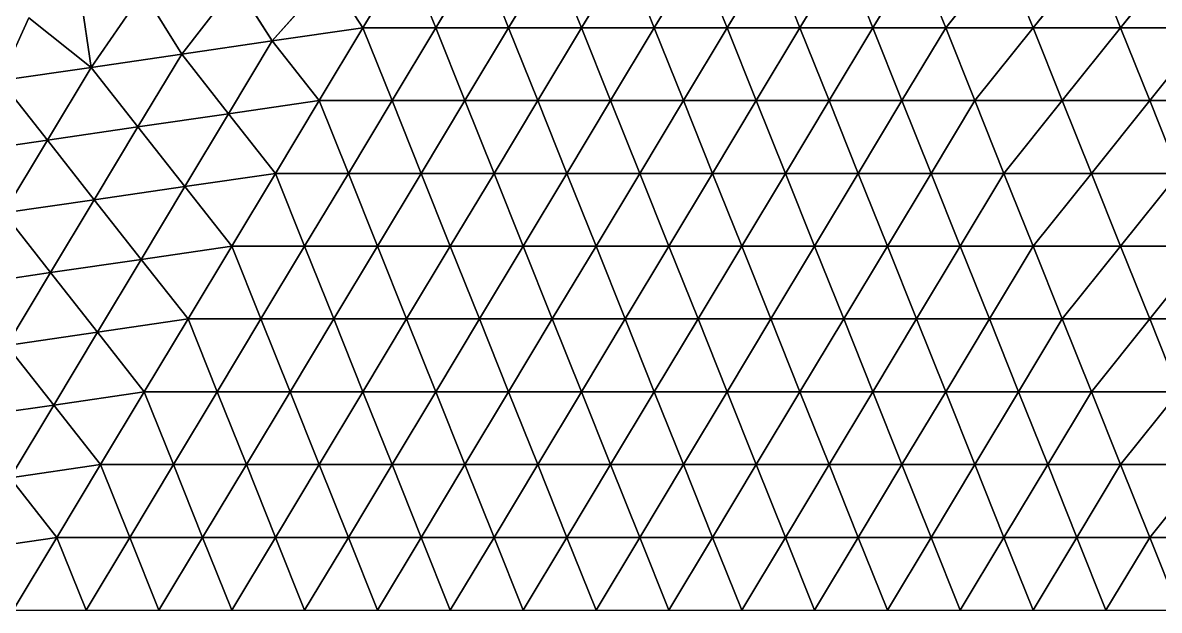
# Model space of a CAD drawing. Extents: x 100 to 350, y 100 to 150.
# Drawn here: x 175.2 to 199.58, y 100 to 112.61 of the extents above; entities that cross this region are included whole.
import ezdxf

# ---------------------------------------------------------------- set-up
doc = ezdxf.new("R2010")
doc.units = 0

msp = doc.modelspace()

# ---------------------------------------------------------------- linework, layer by layer
at = {"color": 1}
for p, q in [((182.5, 112.5), (183.438, 114.062)), ((183.438, 114.062), (182.5, 112.5)), ((183.438, 114.062), (184.062, 112.5)), ((184.062, 112.5), (183.438, 114.062)), ((185, 114.062), (184.062, 112.5)), ((184.062, 112.5), (185, 114.062)), ((185, 114.062), (185.625, 112.5)), ((185.625, 112.5), (185, 114.062)), ((185.625, 112.5), (186.562, 114.062)), ((186.562, 114.062), (185.625, 112.5)), ((187.188, 112.5), (186.562, 114.062)), ((186.562, 114.062), (187.188, 112.5)), ((187.188, 112.5), (188.125, 114.062)), ((188.125, 114.062), (187.188, 112.5)), ((188.125, 114.062), (188.75, 112.5)), ((188.75, 112.5), (188.125, 114.062)), ((189.688, 114.062), (188.75, 112.5)), ((188.75, 112.5), (189.688, 114.062)), ((190.312, 112.5), (189.688, 114.062)), ((189.688, 114.062), (190.312, 112.5)), ((190.312, 112.5), (191.25, 114.062)), ((191.25, 114.062), (190.312, 112.5)), ((191.875, 112.5), (191.25, 114.062)), ((191.25, 114.062), (191.875, 112.5)), ((192.812, 114.062), (191.875, 112.5)), ((191.875, 112.5), (192.812, 114.062)), ((193.438, 112.5), (192.812, 114.062)), ((192.812, 114.062), (193.438, 112.5)), ((193.438, 112.5), (194.375, 114.062)), ((194.375, 114.062), (193.438, 112.5)), ((196.25, 114.062), (195, 112.5)), ((195, 112.5), (196.25, 114.062)), ((196.875, 112.5), (196.25, 114.062)), ((196.25, 114.062), (196.875, 112.5)), ((198.125, 114.062), (196.875, 112.5)), ((196.875, 112.5), (198.125, 114.062)), ((198.75, 112.5), (198.125, 114.062)), ((198.125, 114.062), (198.75, 112.5)), ((198.75, 112.5), (200, 114.062)), ((200, 114.062), (198.75, 112.5)), ((181.78, 113.601), (180.557, 112.216)), ((180.557, 112.216), (181.78, 113.601)), ((182.5, 112.5), (181.78, 113.601)), ((181.78, 113.601), (182.5, 112.5)), ((178.614, 111.933), (179.782, 113.433)), ((179.782, 113.433), (178.614, 111.933)), ((179.782, 113.433), (180.557, 112.216)), ((180.557, 112.216), (179.782, 113.433)), ((176.432, 113.276), (176.671, 111.649)), ((176.671, 111.649), (176.432, 113.276)), ((177.785, 113.264), (176.671, 111.649)), ((176.671, 111.649), (177.785, 113.264)), ((178.614, 111.933), (177.785, 113.264)), ((177.785, 113.264), (178.614, 111.933)), ((175.332, 112.713), (174.728, 111.365)), ((174.728, 111.365), (175.332, 112.713)), ((176.671, 111.649), (175.332, 112.713)), ((175.332, 112.713), (176.671, 111.649)), ((180.557, 112.216), (182.5, 112.5)), ((182.5, 112.5), (180.557, 112.216)), ((181.562, 110.938), (182.5, 112.5)), ((182.5, 112.5), (181.562, 110.938)), ((184.062, 112.5), (182.5, 112.5)), ((182.5, 112.5), (183.125, 110.938)), ((182.5, 112.5), (184.062, 112.5)), ((183.125, 110.938), (182.5, 112.5)), ((184.062, 112.5), (183.125, 110.938)), ((183.125, 110.938), (184.062, 112.5)), ((184.062, 112.5), (184.688, 110.938)), ((185.625, 112.5), (184.062, 112.5)), ((184.688, 110.938), (184.062, 112.5)), ((184.062, 112.5), (185.625, 112.5)), ((184.688, 110.938), (185.625, 112.5)), ((185.625, 112.5), (184.688, 110.938)), ((185.625, 112.5), (187.188, 112.5)), ((187.188, 112.5), (185.625, 112.5)), ((185.625, 112.5), (186.25, 110.938)), ((186.25, 110.938), (185.625, 112.5)), ((187.188, 112.5), (186.25, 110.938)), ((186.25, 110.938), (187.188, 112.5)), ((187.812, 110.938), (187.188, 112.5)), ((187.188, 112.5), (188.75, 112.5)), ((187.188, 112.5), (187.812, 110.938)), ((188.75, 112.5), (187.188, 112.5)), ((188.75, 112.5), (187.812, 110.938)), ((187.812, 110.938), (188.75, 112.5)), ((188.75, 112.5), (190.312, 112.5)), ((189.375, 110.938), (188.75, 112.5)), ((190.312, 112.5), (188.75, 112.5)), ((188.75, 112.5), (189.375, 110.938)), ((189.375, 110.938), (190.312, 112.5)), ((190.312, 112.5), (189.375, 110.938)), ((190.312, 112.5), (191.875, 112.5)), ((190.312, 112.5), (190.938, 110.938)), ((191.875, 112.5), (190.312, 112.5)), ((190.938, 110.938), (190.312, 112.5)), ((190.938, 110.938), (191.875, 112.5)), ((191.875, 112.5), (190.938, 110.938)), ((191.875, 112.5), (193.438, 112.5)), ((193.438, 112.5), (191.875, 112.5)), ((191.875, 112.5), (192.5, 110.938)), ((192.5, 110.938), (191.875, 112.5)), ((192.5, 110.938), (193.438, 112.5)), ((193.438, 112.5), (192.5, 110.938)), ((194.062, 110.938), (193.438, 112.5)), ((193.438, 112.5), (195, 112.5)), ((193.438, 112.5), (194.062, 110.938)), ((195, 112.5), (193.438, 112.5)), ((195, 112.5), (194.062, 110.938)), ((194.062, 110.938), (195, 112.5)), ((195, 112.5), (196.875, 112.5)), ((196.875, 112.5), (195, 112.5)), ((195.625, 110.938), (196.875, 112.5)), ((196.875, 112.5), (195.625, 110.938)), ((196.875, 112.5), (198.75, 112.5)), ((196.875, 112.5), (197.5, 110.938)), ((198.75, 112.5), (196.875, 112.5)), ((197.5, 110.938), (196.875, 112.5)), ((197.5, 110.938), (198.75, 112.5)), ((198.75, 112.5), (197.5, 110.938)), ((200.625, 112.5), (198.75, 112.5)), ((198.75, 112.5), (199.375, 110.938)), ((198.75, 112.5), (200.625, 112.5)), ((199.375, 110.938), (198.75, 112.5)), ((199.375, 110.938), (200.625, 112.5)), ((200.625, 112.5), (199.375, 110.938)), ((180.557, 112.216), (178.614, 111.933)), ((178.614, 111.933), (180.557, 112.216)), ((179.619, 110.654), (180.557, 112.216)), ((180.557, 112.216), (179.619, 110.654)), ((180.557, 112.216), (181.562, 110.938)), ((181.562, 110.938), (180.557, 112.216)), ((176.671, 111.649), (178.614, 111.933)), ((178.614, 111.933), (176.671, 111.649)), ((178.614, 111.933), (177.676, 110.37)), ((177.676, 110.37), (178.614, 111.933)), ((178.614, 111.933), (179.619, 110.654)), ((179.619, 110.654), (178.614, 111.933)), ((174.728, 111.365), (176.671, 111.649)), ((176.671, 111.649), (174.728, 111.365)), ((175.733, 110.086), (176.671, 111.649)), ((176.671, 111.649), (175.733, 110.086)), ((177.676, 110.37), (176.671, 111.649)), ((176.671, 111.649), (177.676, 110.37)), ((174.728, 111.365), (175.733, 110.086)), ((175.733, 110.086), (174.728, 111.365)), ((179.619, 110.654), (181.562, 110.938)), ((181.562, 110.938), (179.619, 110.654)), ((181.562, 110.938), (180.625, 109.375)), ((180.625, 109.375), (181.562, 110.938)), ((182.188, 109.375), (181.562, 110.938)), ((183.125, 110.938), (181.562, 110.938)), ((181.562, 110.938), (182.188, 109.375)), ((181.562, 110.938), (183.125, 110.938)), ((182.188, 109.375), (183.125, 110.938)), ((183.125, 110.938), (182.188, 109.375)), ((183.125, 110.938), (183.75, 109.375)), ((184.688, 110.938), (183.125, 110.938)), ((183.125, 110.938), (184.688, 110.938)), ((183.75, 109.375), (183.125, 110.938)), ((183.75, 109.375), (184.688, 110.938)), ((184.688, 110.938), (183.75, 109.375)), ((185.312, 109.375), (184.688, 110.938)), ((186.25, 110.938), (184.688, 110.938)), ((184.688, 110.938), (185.312, 109.375)), ((184.688, 110.938), (186.25, 110.938)), ((185.312, 109.375), (186.25, 110.938)), ((186.25, 110.938), (185.312, 109.375)), ((186.25, 110.938), (186.875, 109.375)), ((187.812, 110.938), (186.25, 110.938)), ((186.25, 110.938), (187.812, 110.938)), ((186.875, 109.375), (186.25, 110.938)), ((186.875, 109.375), (187.812, 110.938)), ((187.812, 110.938), (186.875, 109.375)), ((187.812, 110.938), (189.375, 110.938)), ((189.375, 110.938), (187.812, 110.938)), ((187.812, 110.938), (188.438, 109.375)), ((188.438, 109.375), (187.812, 110.938)), ((189.375, 110.938), (188.438, 109.375)), ((188.438, 109.375), (189.375, 110.938)), ((190, 109.375), (189.375, 110.938)), ((189.375, 110.938), (190.938, 110.938)), ((189.375, 110.938), (190, 109.375)), ((190.938, 110.938), (189.375, 110.938)), ((190.938, 110.938), (190, 109.375)), ((190, 109.375), (190.938, 110.938)), ((191.562, 109.375), (190.938, 110.938)), ((192.5, 110.938), (190.938, 110.938)), ((190.938, 110.938), (191.562, 109.375)), ((190.938, 110.938), (192.5, 110.938)), ((192.5, 110.938), (191.562, 109.375)), ((191.562, 109.375), (192.5, 110.938)), ((192.5, 110.938), (193.125, 109.375)), ((194.062, 110.938), (192.5, 110.938)), ((192.5, 110.938), (194.062, 110.938)), ((193.125, 109.375), (192.5, 110.938)), ((193.125, 109.375), (194.062, 110.938)), ((194.062, 110.938), (193.125, 109.375)), ((195.625, 110.938), (194.062, 110.938)), ((194.062, 110.938), (194.688, 109.375)), ((194.688, 109.375), (194.062, 110.938)), ((194.062, 110.938), (195.625, 110.938)), ((194.688, 109.375), (195.625, 110.938)), ((195.625, 110.938), (194.688, 109.375)), ((197.5, 110.938), (195.625, 110.938)), ((195.625, 110.938), (197.5, 110.938)), ((197.5, 110.938), (196.25, 109.375)), ((196.25, 109.375), (197.5, 110.938)), ((199.375, 110.938), (197.5, 110.938)), ((197.5, 110.938), (198.125, 109.375)), ((198.125, 109.375), (197.5, 110.938)), ((197.5, 110.938), (199.375, 110.938)), ((199.375, 110.938), (198.125, 109.375)), ((198.125, 109.375), (199.375, 110.938)), ((200, 109.375), (199.375, 110.938)), ((199.375, 110.938), (200, 109.375)), ((201.25, 110.938), (199.375, 110.938)), ((199.375, 110.938), (201.25, 110.938)), ((179.619, 110.654), (177.676, 110.37)), ((177.676, 110.37), (179.619, 110.654)), ((178.682, 109.091), (179.619, 110.654)), ((179.619, 110.654), (178.682, 109.091)), ((179.619, 110.654), (180.625, 109.375)), ((180.625, 109.375), (179.619, 110.654)), ((177.676, 110.37), (175.733, 110.086)), ((175.733, 110.086), (177.676, 110.37)), ((177.676, 110.37), (176.739, 108.808)), ((176.739, 108.808), (177.676, 110.37)), ((178.682, 109.091), (177.676, 110.37)), ((177.676, 110.37), (178.682, 109.091)), ((175.733, 110.086), (173.79, 109.803)), ((173.79, 109.803), (175.733, 110.086)), ((174.796, 108.524), (175.733, 110.086)), ((175.733, 110.086), (174.796, 108.524)), ((175.733, 110.086), (176.739, 108.808)), ((176.739, 108.808), (175.733, 110.086)), ((180.625, 109.375), (178.682, 109.091)), ((178.682, 109.091), (180.625, 109.375)), ((179.688, 107.812), (180.625, 109.375)), ((180.625, 109.375), (179.688, 107.812)), ((180.625, 109.375), (182.188, 109.375)), ((182.188, 109.375), (180.625, 109.375)), ((180.625, 109.375), (181.25, 107.812)), ((181.25, 107.812), (180.625, 109.375)), ((182.188, 109.375), (181.25, 107.812)), ((181.25, 107.812), (182.188, 109.375)), ((182.812, 107.812), (182.188, 109.375)), ((182.188, 109.375), (183.75, 109.375)), ((182.188, 109.375), (182.812, 107.812)), ((183.75, 109.375), (182.188, 109.375)), ((183.75, 109.375), (182.812, 107.812)), ((182.812, 107.812), (183.75, 109.375)), ((184.375, 107.812), (183.75, 109.375)), ((183.75, 109.375), (185.312, 109.375)), ((185.312, 109.375), (183.75, 109.375)), ((183.75, 109.375), (184.375, 107.812)), ((184.375, 107.812), (185.312, 109.375)), ((185.312, 109.375), (184.375, 107.812)), ((185.938, 107.812), (185.312, 109.375)), ((185.312, 109.375), (186.875, 109.375)), ((185.312, 109.375), (185.938, 107.812)), ((186.875, 109.375), (185.312, 109.375)), ((185.938, 107.812), (186.875, 109.375)), ((186.875, 109.375), (185.938, 107.812)), ((188.438, 109.375), (186.875, 109.375)), ((186.875, 109.375), (187.5, 107.812)), ((186.875, 109.375), (188.438, 109.375)), ((187.5, 107.812), (186.875, 109.375)), ((188.438, 109.375), (187.5, 107.812)), ((187.5, 107.812), (188.438, 109.375)), ((188.438, 109.375), (189.062, 107.812)), ((190, 109.375), (188.438, 109.375)), ((188.438, 109.375), (190, 109.375)), ((189.062, 107.812), (188.438, 109.375)), ((190, 109.375), (189.062, 107.812)), ((189.062, 107.812), (190, 109.375)), ((190.625, 107.812), (190, 109.375)), ((190, 109.375), (191.562, 109.375)), ((191.562, 109.375), (190, 109.375)), ((190, 109.375), (190.625, 107.812)), ((190.625, 107.812), (191.562, 109.375)), ((191.562, 109.375), (190.625, 107.812)), ((192.188, 107.812), (191.562, 109.375)), ((191.562, 109.375), (193.125, 109.375)), ((191.562, 109.375), (192.188, 107.812)), ((193.125, 109.375), (191.562, 109.375)), ((193.125, 109.375), (192.188, 107.812)), ((192.188, 107.812), (193.125, 109.375)), ((193.75, 107.812), (193.125, 109.375)), ((193.125, 109.375), (194.688, 109.375)), ((194.688, 109.375), (193.125, 109.375)), ((193.125, 109.375), (193.75, 107.812)), ((193.75, 107.812), (194.688, 109.375)), ((194.688, 109.375), (193.75, 107.812)), ((195.312, 107.812), (194.688, 109.375)), ((194.688, 109.375), (196.25, 109.375)), ((194.688, 109.375), (195.312, 107.812)), ((196.25, 109.375), (194.688, 109.375)), ((196.25, 109.375), (195.312, 107.812)), ((195.312, 107.812), (196.25, 109.375)), ((196.25, 109.375), (198.125, 109.375)), ((198.125, 109.375), (196.25, 109.375)), ((198.125, 109.375), (196.875, 107.812)), ((196.875, 107.812), (198.125, 109.375)), ((198.125, 109.375), (200, 109.375)), ((198.75, 107.812), (198.125, 109.375)), ((198.125, 109.375), (198.75, 107.812)), ((200, 109.375), (198.125, 109.375)), ((200, 109.375), (198.75, 107.812)), ((198.75, 107.812), (200, 109.375)), ((176.739, 108.808), (178.682, 109.091)), ((178.682, 109.091), (176.739, 108.808)), ((177.744, 107.529), (178.682, 109.091)), ((178.682, 109.091), (177.744, 107.529)), ((178.682, 109.091), (179.688, 107.812)), ((179.688, 107.812), (178.682, 109.091)), ((176.739, 108.808), (174.796, 108.524)), ((174.796, 108.524), (176.739, 108.808)), ((176.739, 108.808), (175.801, 107.245)), ((175.801, 107.245), (176.739, 108.808)), ((176.739, 108.808), (177.744, 107.529)), ((177.744, 107.529), (176.739, 108.808)), ((175.801, 107.245), (174.796, 108.524)), ((174.796, 108.524), (175.801, 107.245)), ((177.744, 107.529), (179.688, 107.812)), ((179.688, 107.812), (177.744, 107.529)), ((178.75, 106.25), (179.688, 107.812)), ((179.688, 107.812), (178.75, 106.25)), ((181.25, 107.812), (179.688, 107.812)), ((179.688, 107.812), (180.312, 106.25)), ((179.688, 107.812), (181.25, 107.812)), ((180.312, 106.25), (179.688, 107.812)), ((181.25, 107.812), (180.312, 106.25)), ((180.312, 106.25), (181.25, 107.812)), ((181.25, 107.812), (181.875, 106.25)), ((182.812, 107.812), (181.25, 107.812)), ((181.25, 107.812), (182.812, 107.812)), ((181.875, 106.25), (181.25, 107.812)), ((181.875, 106.25), (182.812, 107.812)), ((182.812, 107.812), (181.875, 106.25)), ((182.812, 107.812), (184.375, 107.812)), ((183.438, 106.25), (182.812, 107.812)), ((184.375, 107.812), (182.812, 107.812)), ((182.812, 107.812), (183.438, 106.25)), ((183.438, 106.25), (184.375, 107.812)), ((184.375, 107.812), (183.438, 106.25)), ((184.375, 107.812), (185.938, 107.812)), ((184.375, 107.812), (185, 106.25)), ((185.938, 107.812), (184.375, 107.812)), ((185, 106.25), (184.375, 107.812)), ((185.938, 107.812), (185, 106.25)), ((185, 106.25), (185.938, 107.812)), ((186.562, 106.25), (185.938, 107.812)), ((187.5, 107.812), (185.938, 107.812)), ((185.938, 107.812), (186.562, 106.25)), ((185.938, 107.812), (187.5, 107.812)), ((187.5, 107.812), (186.562, 106.25)), ((186.562, 106.25), (187.5, 107.812)), ((187.5, 107.812), (188.125, 106.25)), ((189.062, 107.812), (187.5, 107.812)), ((187.5, 107.812), (189.062, 107.812)), ((188.125, 106.25), (187.5, 107.812)), ((188.125, 106.25), (189.062, 107.812)), ((189.062, 107.812), (188.125, 106.25)), ((189.062, 107.812), (190.625, 107.812)), ((190.625, 107.812), (189.062, 107.812)), ((189.062, 107.812), (189.688, 106.25)), ((189.688, 106.25), (189.062, 107.812)), ((189.688, 106.25), (190.625, 107.812)), ((190.625, 107.812), (189.688, 106.25)), ((191.25, 106.25), (190.625, 107.812)), ((190.625, 107.812), (192.188, 107.812)), ((190.625, 107.812), (191.25, 106.25)), ((192.188, 107.812), (190.625, 107.812)), ((192.188, 107.812), (191.25, 106.25)), ((191.25, 106.25), (192.188, 107.812)), ((192.188, 107.812), (193.75, 107.812)), ((192.812, 106.25), (192.188, 107.812)), ((193.75, 107.812), (192.188, 107.812)), ((192.188, 107.812), (192.812, 106.25)), ((192.812, 106.25), (193.75, 107.812)), ((193.75, 107.812), (192.812, 106.25)), ((193.75, 107.812), (195.312, 107.812)), ((193.75, 107.812), (194.375, 106.25)), ((195.312, 107.812), (193.75, 107.812)), ((194.375, 106.25), (193.75, 107.812)), ((195.312, 107.812), (194.375, 106.25)), ((194.375, 106.25), (195.312, 107.812)), ((195.938, 106.25), (195.312, 107.812)), ((195.312, 107.812), (196.875, 107.812)), ((196.875, 107.812), (195.312, 107.812)), ((195.312, 107.812), (195.938, 106.25)), ((195.938, 106.25), (196.875, 107.812)), ((196.875, 107.812), (195.938, 106.25)), ((196.875, 107.812), (198.75, 107.812)), ((198.75, 107.812), (196.875, 107.812)), ((198.75, 107.812), (197.5, 106.25)), ((197.5, 106.25), (198.75, 107.812)), ((198.75, 107.812), (200.625, 107.812)), ((199.375, 106.25), (198.75, 107.812)), ((200.625, 107.812), (198.75, 107.812)), ((198.75, 107.812), (199.375, 106.25)), ((200.625, 107.812), (199.375, 106.25)), ((199.375, 106.25), (200.625, 107.812)), ((175.801, 107.245), (177.744, 107.529)), ((177.744, 107.529), (175.801, 107.245)), ((176.807, 105.966), (177.744, 107.529)), ((177.744, 107.529), (176.807, 105.966)), ((177.744, 107.529), (178.75, 106.25)), ((178.75, 106.25), (177.744, 107.529)), ((173.858, 106.961), (175.801, 107.245)), ((175.801, 107.245), (173.858, 106.961)), ((175.801, 107.245), (174.864, 105.683)), ((174.864, 105.683), (175.801, 107.245)), ((176.807, 105.966), (175.801, 107.245)), ((175.801, 107.245), (176.807, 105.966)), ((178.75, 106.25), (176.807, 105.966)), ((176.807, 105.966), (178.75, 106.25)), ((178.75, 106.25), (177.812, 104.688)), ((177.812, 104.688), (178.75, 106.25)), ((179.375, 104.688), (178.75, 106.25)), ((180.312, 106.25), (178.75, 106.25)), ((178.75, 106.25), (179.375, 104.688)), ((178.75, 106.25), (180.312, 106.25)), ((179.375, 104.688), (180.312, 106.25)), ((180.312, 106.25), (179.375, 104.688)), ((180.312, 106.25), (180.938, 104.688)), ((181.875, 106.25), (180.312, 106.25)), ((180.312, 106.25), (181.875, 106.25)), ((180.938, 104.688), (180.312, 106.25)), ((180.938, 104.688), (181.875, 106.25)), ((181.875, 106.25), (180.938, 104.688)), ((181.875, 106.25), (183.438, 106.25)), ((183.438, 106.25), (181.875, 106.25)), ((181.875, 106.25), (182.5, 104.688)), ((182.5, 104.688), (181.875, 106.25)), ((182.5, 104.688), (183.438, 106.25)), ((183.438, 106.25), (182.5, 104.688)), ((184.062, 104.688), (183.438, 106.25)), ((183.438, 106.25), (185, 106.25)), ((183.438, 106.25), (184.062, 104.688)), ((185, 106.25), (183.438, 106.25)), ((185, 106.25), (184.062, 104.688)), ((184.062, 104.688), (185, 106.25)), ((185, 106.25), (186.562, 106.25)), ((185.625, 104.688), (185, 106.25)), ((186.562, 106.25), (185, 106.25)), ((185, 106.25), (185.625, 104.688)), ((185.625, 104.688), (186.562, 106.25)), ((186.562, 106.25), (185.625, 104.688)), ((186.562, 106.25), (188.125, 106.25)), ((186.562, 106.25), (187.188, 104.688)), ((188.125, 106.25), (186.562, 106.25)), ((187.188, 104.688), (186.562, 106.25)), ((187.188, 104.688), (188.125, 106.25)), ((188.125, 106.25), (187.188, 104.688)), ((189.688, 106.25), (188.125, 106.25)), ((188.125, 106.25), (188.75, 104.688)), ((188.125, 106.25), (189.688, 106.25)), ((188.75, 104.688), (188.125, 106.25)), ((189.688, 106.25), (188.75, 104.688)), ((188.75, 104.688), (189.688, 106.25)), ((189.688, 106.25), (190.312, 104.688)), ((191.25, 106.25), (189.688, 106.25)), ((190.312, 104.688), (189.688, 106.25)), ((189.688, 106.25), (191.25, 106.25)), ((190.312, 104.688), (191.25, 106.25)), ((191.25, 106.25), (190.312, 104.688)), ((191.25, 106.25), (192.812, 106.25)), ((192.812, 106.25), (191.25, 106.25)), ((191.25, 106.25), (191.875, 104.688)), ((191.875, 104.688), (191.25, 106.25)), ((191.875, 104.688), (192.812, 106.25)), ((192.812, 106.25), (191.875, 104.688)), ((193.438, 104.688), (192.812, 106.25)), ((192.812, 106.25), (194.375, 106.25)), ((192.812, 106.25), (193.438, 104.688)), ((194.375, 106.25), (192.812, 106.25)), ((194.375, 106.25), (193.438, 104.688)), ((193.438, 104.688), (194.375, 106.25)), ((194.375, 106.25), (195.938, 106.25)), ((195.938, 106.25), (194.375, 106.25)), ((194.375, 106.25), (195, 104.688)), ((195, 104.688), (194.375, 106.25)), ((195, 104.688), (195.938, 106.25)), ((195.938, 106.25), (195, 104.688)), ((196.562, 104.688), (195.938, 106.25)), ((195.938, 106.25), (197.5, 106.25)), ((195.938, 106.25), (196.562, 104.688)), ((197.5, 106.25), (195.938, 106.25)), ((197.5, 106.25), (196.562, 104.688)), ((196.562, 104.688), (197.5, 106.25)), ((197.5, 106.25), (199.375, 106.25)), ((199.375, 106.25), (197.5, 106.25)), ((199.375, 106.25), (198.125, 104.688)), ((198.125, 104.688), (199.375, 106.25)), ((199.375, 106.25), (201.25, 106.25)), ((200, 104.688), (199.375, 106.25)), ((199.375, 106.25), (200, 104.688)), ((201.25, 106.25), (199.375, 106.25)), ((174.864, 105.683), (176.807, 105.966)), ((176.807, 105.966), (174.864, 105.683)), ((176.807, 105.966), (175.869, 104.404)), ((175.869, 104.404), (176.807, 105.966)), ((177.812, 104.688), (176.807, 105.966)), ((176.807, 105.966), (177.812, 104.688)), ((174.864, 105.683), (175.869, 104.404)), ((175.869, 104.404), (174.864, 105.683)), ((175.869, 104.404), (177.812, 104.688)), ((177.812, 104.688), (175.869, 104.404)), ((177.812, 104.688), (176.875, 103.125)), ((176.875, 103.125), (177.812, 104.688)), ((178.438, 103.125), (177.812, 104.688)), ((177.812, 104.688), (179.375, 104.688)), ((179.375, 104.688), (177.812, 104.688)), ((177.812, 104.688), (178.438, 103.125)), ((178.438, 103.125), (179.375, 104.688)), ((179.375, 104.688), (178.438, 103.125)), ((180, 103.125), (179.375, 104.688)), ((179.375, 104.688), (180.938, 104.688)), ((179.375, 104.688), (180, 103.125)), ((180.938, 104.688), (179.375, 104.688)), ((180.938, 104.688), (180, 103.125)), ((180, 103.125), (180.938, 104.688)), ((182.5, 104.688), (180.938, 104.688)), ((180.938, 104.688), (181.562, 103.125)), ((180.938, 104.688), (182.5, 104.688)), ((181.562, 103.125), (180.938, 104.688)), ((182.5, 104.688), (181.562, 103.125)), ((181.562, 103.125), (182.5, 104.688)), ((182.5, 104.688), (183.125, 103.125)), ((184.062, 104.688), (182.5, 104.688)), ((183.125, 103.125), (182.5, 104.688)), ((182.5, 104.688), (184.062, 104.688)), ((183.125, 103.125), (184.062, 104.688)), ((184.062, 104.688), (183.125, 103.125)), ((184.062, 104.688), (185.625, 104.688)), ((185.625, 104.688), (184.062, 104.688)), ((184.062, 104.688), (184.688, 103.125)), ((184.688, 103.125), (184.062, 104.688)), ((184.688, 103.125), (185.625, 104.688)), ((185.625, 104.688), (184.688, 103.125)), ((186.25, 103.125), (185.625, 104.688)), ((185.625, 104.688), (187.188, 104.688)), ((185.625, 104.688), (186.25, 103.125)), ((187.188, 104.688), (185.625, 104.688)), ((187.188, 104.688), (186.25, 103.125)), ((186.25, 103.125), (187.188, 104.688)), ((187.812, 103.125), (187.188, 104.688)), ((188.75, 104.688), (187.188, 104.688)), ((187.188, 104.688), (187.812, 103.125)), ((187.188, 104.688), (188.75, 104.688)), ((188.75, 104.688), (187.812, 103.125)), ((187.812, 103.125), (188.75, 104.688)), ((188.75, 104.688), (189.375, 103.125)), ((190.312, 104.688), (188.75, 104.688)), ((188.75, 104.688), (190.312, 104.688)), ((189.375, 103.125), (188.75, 104.688)), ((189.375, 103.125), (190.312, 104.688)), ((190.312, 104.688), (189.375, 103.125)), ((191.875, 104.688), (190.312, 104.688)), ((190.312, 104.688), (190.938, 103.125)), ((190.312, 104.688), (191.875, 104.688)), ((190.938, 103.125), (190.312, 104.688)), ((191.875, 104.688), (190.938, 103.125)), ((190.938, 103.125), (191.875, 104.688)), ((191.875, 104.688), (192.5, 103.125)), ((193.438, 104.688), (191.875, 104.688)), ((191.875, 104.688), (193.438, 104.688)), ((192.5, 103.125), (191.875, 104.688)), ((192.5, 103.125), (193.438, 104.688)), ((193.438, 104.688), (192.5, 103.125)), ((195, 104.688), (193.438, 104.688)), ((193.438, 104.688), (194.062, 103.125)), ((193.438, 104.688), (195, 104.688)), ((194.062, 103.125), (193.438, 104.688)), ((195, 104.688), (194.062, 103.125)), ((194.062, 103.125), (195, 104.688)), ((195, 104.688), (195.625, 103.125)), ((196.562, 104.688), (195, 104.688)), ((195.625, 103.125), (195, 104.688)), ((195, 104.688), (196.562, 104.688)), ((195.625, 103.125), (196.562, 104.688)), ((196.562, 104.688), (195.625, 103.125)), ((198.125, 104.688), (196.562, 104.688)), ((196.562, 104.688), (197.188, 103.125)), ((196.562, 104.688), (198.125, 104.688)), ((197.188, 103.125), (196.562, 104.688)), ((197.188, 103.125), (198.125, 104.688)), ((198.125, 104.688), (197.188, 103.125)), ((200, 104.688), (198.125, 104.688)), ((198.125, 104.688), (200, 104.688)), ((200, 104.688), (198.75, 103.125)), ((198.75, 103.125), (200, 104.688)), ((175.869, 104.404), (173.926, 104.12)), ((173.926, 104.12), (175.869, 104.404)), ((174.932, 102.841), (175.869, 104.404)), ((175.869, 104.404), (174.932, 102.841)), ((175.869, 104.404), (176.875, 103.125)), ((176.875, 103.125), (175.869, 104.404)), ((176.875, 103.125), (174.932, 102.841)), ((174.932, 102.841), (176.875, 103.125)), ((175.938, 101.562), (176.875, 103.125)), ((176.875, 103.125), (175.938, 101.562)), ((176.875, 103.125), (178.438, 103.125)), ((178.438, 103.125), (176.875, 103.125)), ((176.875, 103.125), (177.5, 101.562)), ((177.5, 101.562), (176.875, 103.125)), ((178.438, 103.125), (177.5, 101.562)), ((177.5, 101.562), (178.438, 103.125)), ((179.062, 101.562), (178.438, 103.125)), ((178.438, 103.125), (180, 103.125)), ((178.438, 103.125), (179.062, 101.562)), ((180, 103.125), (178.438, 103.125)), ((180, 103.125), (179.062, 101.562)), ((179.062, 101.562), (180, 103.125)), ((180.625, 101.562), (180, 103.125)), ((181.562, 103.125), (180, 103.125)), ((180, 103.125), (180.625, 101.562)), ((180, 103.125), (181.562, 103.125)), ((181.562, 103.125), (180.625, 101.562)), ((180.625, 101.562), (181.562, 103.125)), ((181.562, 103.125), (182.188, 101.562)), ((183.125, 103.125), (181.562, 103.125)), ((181.562, 103.125), (183.125, 103.125)), ((182.188, 101.562), (181.562, 103.125)), ((183.125, 103.125), (182.188, 101.562)), ((182.188, 101.562), (183.125, 103.125)), ((183.75, 101.562), (183.125, 103.125)), ((184.688, 103.125), (183.125, 103.125)), ((183.125, 103.125), (183.75, 101.562)), ((183.125, 103.125), (184.688, 103.125)), ((184.688, 103.125), (183.75, 101.562)), ((183.75, 101.562), (184.688, 103.125)), ((184.688, 103.125), (185.312, 101.562)), ((186.25, 103.125), (184.688, 103.125)), ((184.688, 103.125), (186.25, 103.125)), ((185.312, 101.562), (184.688, 103.125)), ((186.25, 103.125), (185.312, 101.562)), ((185.312, 101.562), (186.25, 103.125)), ((186.25, 103.125), (187.812, 103.125)), ((187.812, 103.125), (186.25, 103.125)), ((186.25, 103.125), (186.875, 101.562)), ((186.875, 101.562), (186.25, 103.125)), ((186.875, 101.562), (187.812, 103.125)), ((187.812, 103.125), (186.875, 101.562)), ((187.812, 103.125), (189.375, 103.125)), ((187.812, 103.125), (188.438, 101.562)), ((189.375, 103.125), (187.812, 103.125)), ((188.438, 101.562), (187.812, 103.125)), ((189.375, 103.125), (188.438, 101.562)), ((188.438, 101.562), (189.375, 103.125)), ((190, 101.562), (189.375, 103.125)), ((190.938, 103.125), (189.375, 103.125)), ((189.375, 103.125), (190, 101.562)), ((189.375, 103.125), (190.938, 103.125)), ((190.938, 103.125), (190, 101.562)), ((190, 101.562), (190.938, 103.125)), ((191.562, 101.562), (190.938, 103.125)), ((190.938, 103.125), (191.562, 101.562)), ((192.5, 103.125), (190.938, 103.125)), ((190.938, 103.125), (192.5, 103.125)), ((192.5, 103.125), (191.562, 101.562)), ((191.562, 101.562), (192.5, 103.125)), ((193.125, 101.562), (192.5, 103.125)), ((194.062, 103.125), (192.5, 103.125)), ((192.5, 103.125), (193.125, 101.562)), ((192.5, 103.125), (194.062, 103.125)), ((194.062, 103.125), (193.125, 101.562)), ((193.125, 101.562), (194.062, 103.125)), ((194.062, 103.125), (194.688, 101.562)), ((195.625, 103.125), (194.062, 103.125)), ((194.062, 103.125), (195.625, 103.125)), ((194.688, 101.562), (194.062, 103.125)), ((195.625, 103.125), (194.688, 101.562)), ((194.688, 101.562), (195.625, 103.125)), ((196.25, 101.562), (195.625, 103.125)), ((197.188, 103.125), (195.625, 103.125)), ((195.625, 103.125), (196.25, 101.562)), ((195.625, 103.125), (197.188, 103.125)), ((197.188, 103.125), (196.25, 101.562)), ((196.25, 101.562), (197.188, 103.125)), ((197.188, 103.125), (197.812, 101.562)), ((198.75, 103.125), (197.188, 103.125)), ((197.188, 103.125), (198.75, 103.125)), ((197.812, 101.562), (197.188, 103.125)), ((197.812, 101.562), (198.75, 103.125)), ((198.75, 103.125), (197.812, 101.562)), ((198.75, 103.125), (200.625, 103.125)), ((200.625, 103.125), (198.75, 103.125)), ((200.625, 103.125), (199.375, 101.562)), ((199.375, 101.562), (200.625, 103.125)), ((174.932, 102.841), (175.938, 101.562)), ((175.938, 101.562), (174.932, 102.841)), ((173.994, 101.279), (175.938, 101.562)), ((175.938, 101.562), (173.994, 101.279)), ((175.938, 101.562), (175, 100)), ((175, 100), (175.938, 101.562)), ((176.562, 100), (175.938, 101.562)), ((177.5, 101.562), (175.938, 101.562)), ((175.938, 101.562), (176.562, 100)), ((175.938, 101.562), (177.5, 101.562)), ((176.562, 100), (177.5, 101.562)), ((177.5, 101.562), (176.562, 100)), ((177.5, 101.562), (178.125, 100)), ((179.062, 101.562), (177.5, 101.562)), ((177.5, 101.562), (179.062, 101.562)), ((178.125, 100), (177.5, 101.562)), ((178.125, 100), (179.062, 101.562)), ((179.062, 101.562), (178.125, 100)), ((179.062, 101.562), (180.625, 101.562)), ((179.688, 100), (179.062, 101.562)), ((180.625, 101.562), (179.062, 101.562)), ((179.062, 101.562), (179.688, 100)), ((179.688, 100), (180.625, 101.562)), ((180.625, 101.562), (179.688, 100)), ((180.625, 101.562), (182.188, 101.562)), ((180.625, 101.562), (181.25, 100)), ((182.188, 101.562), (180.625, 101.562)), ((181.25, 100), (180.625, 101.562)), ((182.188, 101.562), (181.25, 100)), ((181.25, 100), (182.188, 101.562)), ((182.812, 100), (182.188, 101.562)), ((182.188, 101.562), (183.75, 101.562)), ((183.75, 101.562), (182.188, 101.562)), ((182.188, 101.562), (182.812, 100)), ((182.812, 100), (183.75, 101.562)), ((183.75, 101.562), (182.812, 100)), ((184.375, 100), (183.75, 101.562)), ((183.75, 101.562), (185.312, 101.562)), ((183.75, 101.562), (184.375, 100)), ((185.312, 101.562), (183.75, 101.562)), ((185.312, 101.562), (184.375, 100)), ((184.375, 100), (185.312, 101.562)), ((185.938, 100), (185.312, 101.562)), ((185.312, 101.562), (186.875, 101.562)), ((186.875, 101.562), (185.312, 101.562)), ((185.312, 101.562), (185.938, 100)), ((185.938, 100), (186.875, 101.562)), ((186.875, 101.562), (185.938, 100)), ((187.5, 100), (186.875, 101.562)), ((186.875, 101.562), (188.438, 101.562)), ((186.875, 101.562), (187.5, 100)), ((188.438, 101.562), (186.875, 101.562)), ((188.438, 101.562), (187.5, 100)), ((187.5, 100), (188.438, 101.562)), ((189.062, 100), (188.438, 101.562)), ((190, 101.562), (188.438, 101.562)), ((188.438, 101.562), (189.062, 100)), ((188.438, 101.562), (190, 101.562)), ((189.062, 100), (190, 101.562)), ((190, 101.562), (189.062, 100)), ((190, 101.562), (190.625, 100)), ((191.562, 101.562), (190, 101.562)), ((190, 101.562), (191.562, 101.562)), ((190.625, 100), (190, 101.562)), ((190.625, 100), (191.562, 101.562)), ((191.562, 101.562), (190.625, 100)), ((191.562, 101.562), (193.125, 101.562)), ((192.188, 100), (191.562, 101.562)), ((193.125, 101.562), (191.562, 101.562)), ((191.562, 101.562), (192.188, 100)), ((192.188, 100), (193.125, 101.562)), ((193.125, 101.562), (192.188, 100)), ((193.125, 101.562), (194.688, 101.562)), ((193.125, 101.562), (193.75, 100)), ((194.688, 101.562), (193.125, 101.562)), ((193.75, 100), (193.125, 101.562)), ((194.688, 101.562), (193.75, 100)), ((193.75, 100), (194.688, 101.562)), ((195.312, 100), (194.688, 101.562)), ((194.688, 101.562), (196.25, 101.562)), ((196.25, 101.562), (194.688, 101.562)), ((194.688, 101.562), (195.312, 100)), ((195.312, 100), (196.25, 101.562)), ((196.25, 101.562), (195.312, 100)), ((196.875, 100), (196.25, 101.562)), ((196.25, 101.562), (197.812, 101.562)), ((196.25, 101.562), (196.875, 100)), ((197.812, 101.562), (196.25, 101.562)), ((197.812, 101.562), (196.875, 100)), ((196.875, 100), (197.812, 101.562)), ((198.438, 100), (197.812, 101.562)), ((197.812, 101.562), (199.375, 101.562)), ((199.375, 101.562), (197.812, 101.562)), ((197.812, 101.562), (198.438, 100)), ((198.438, 100), (199.375, 101.562)), ((199.375, 101.562), (198.438, 100)), ((199.375, 101.562), (201.25, 101.562)), ((201.25, 101.562), (199.375, 101.562))]:
    msp.add_line(p, q, dxfattribs=at)
at = {"color": 7}
for p, q in [((194.375, 114.062), (195, 112.5)), ((195, 112.5), (194.375, 114.062)), ((195, 112.5), (195.625, 110.938)), ((195.625, 110.938), (195, 112.5)), ((195.625, 110.938), (196.25, 109.375)), ((196.25, 109.375), (195.625, 110.938)), ((196.875, 107.812), (196.25, 109.375)), ((196.25, 109.375), (196.875, 107.812)), ((196.875, 107.812), (197.5, 106.25)), ((197.5, 106.25), (196.875, 107.812)), ((198.125, 104.688), (197.5, 106.25)), ((197.5, 106.25), (198.125, 104.688)), ((198.125, 104.688), (198.75, 103.125)), ((198.75, 103.125), (198.125, 104.688)), ((199.375, 101.562), (198.75, 103.125)), ((198.75, 103.125), (199.375, 101.562)), ((199.375, 101.562), (200, 100)), ((200, 100), (199.375, 101.562)), ((175, 100), (176.562, 100)), ((176.562, 100), (178.125, 100)), ((178.125, 100), (179.688, 100)), ((179.688, 100), (181.25, 100)), ((181.25, 100), (182.812, 100)), ((182.812, 100), (184.375, 100)), ((184.375, 100), (185.938, 100)), ((185.938, 100), (187.5, 100)), ((187.5, 100), (189.062, 100)), ((189.062, 100), (190.625, 100)), ((190.625, 100), (192.188, 100)), ((192.188, 100), (193.75, 100)), ((193.75, 100), (195.312, 100)), ((195.312, 100), (196.875, 100)), ((196.875, 100), (198.438, 100)), ((198.438, 100), (200, 100))]:
    msp.add_line(p, q, dxfattribs=at)

doc.saveas('drawing.dxf')
